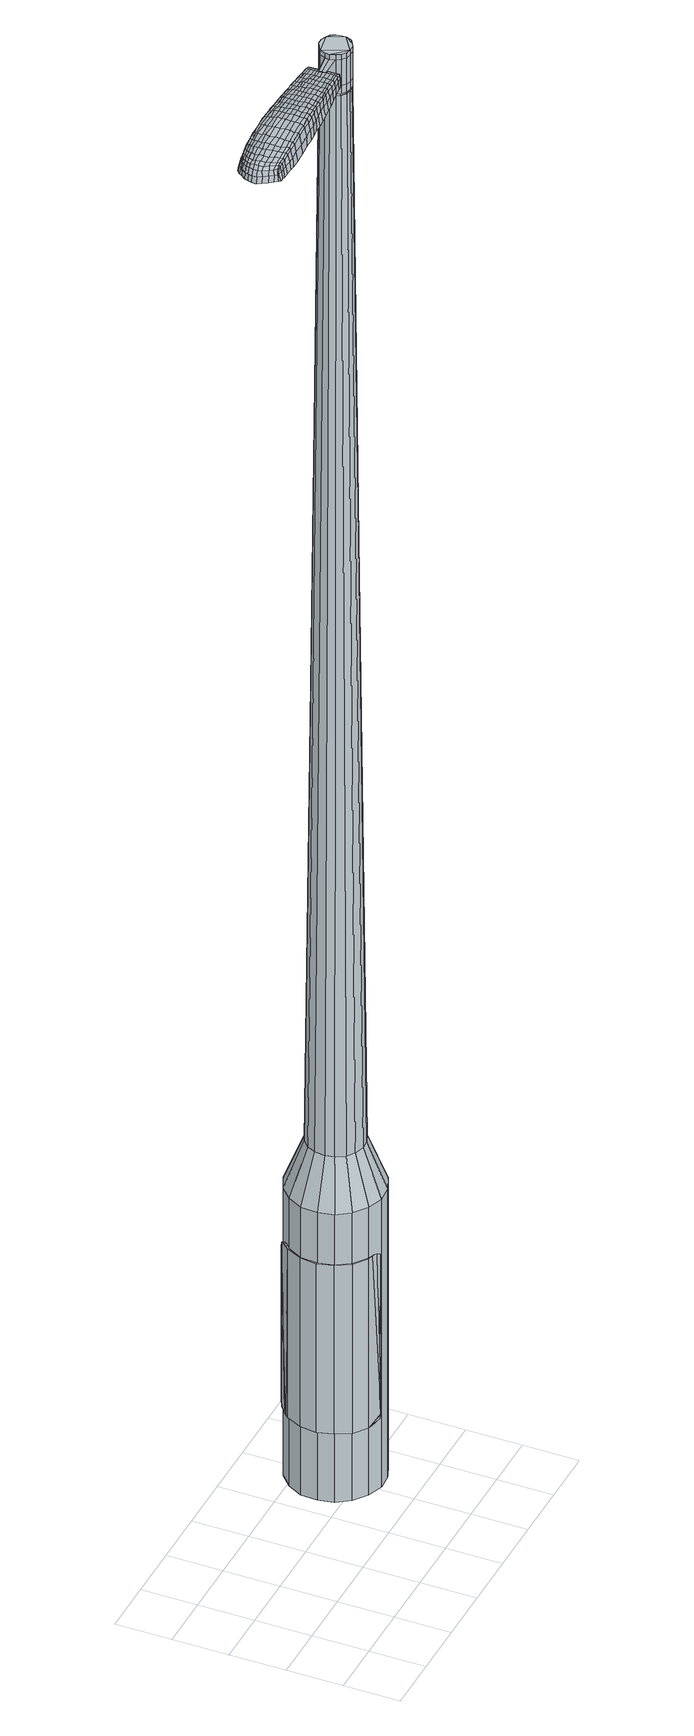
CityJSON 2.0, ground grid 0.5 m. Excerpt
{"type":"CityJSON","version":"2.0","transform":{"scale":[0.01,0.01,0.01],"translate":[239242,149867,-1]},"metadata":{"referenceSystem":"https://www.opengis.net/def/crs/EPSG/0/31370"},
"CityObjects":{
"object1":{"type":"GenericCityObject","attributes":{"cluster":773,"mean_distance_to_centroid":0.329,"new_centroid_x":239244.11,"new_centroid_y":149868.24,"mean_distance_to_camera":9.66,"H1":13.77,"H2":13.98,"Z_final":112.75,"cluster2":-1,"proj_x":239243.8,"proj_y":149862.62,"id_line":51797,"bearing_l":273.06,"distance":5.63,"orientation":"right","G_obj":183.06},"geometry":[{"type":"MultiSurface","lod":"2","boundaries":[[[0,1,2,3]],[[1,4,5,2]],[[4,6,7,5]],[[6,8,9,7]],[[8,10,11,9]],[[10,12,13,11]],[[12,14,15,13]],[[14,16,17,15]],[[16,18,19,17]],[[18,20,21,19]],[[20,22,23,21]],[[22,24,25,23]],[[24,26,27,25]],[[26,28,29,27]],[[28,30,31,29]],[[30,32,33,31]],[[32,34,35,33]],[[34,0,3,35]],[[36,37,38,39]],[[38,40,41,42]],[[41,43,42]],[[42,44,45,46]],[[45,47,46]],[[46,48,49,50]],[[49,51,50]],[[42,46,50,38]],[[50,52,39,38]],[[53,36,39]],[[2,5,7,35]],[[7,9,11,15]],[[11,13,15]],[[15,17,19,23]],[[19,21,23]],[[23,25,27,31]],[[27,29,31]],[[15,23,31,7]],[[31,33,35,7]],[[3,2,35]],[[1,0,54,55]],[[0,34,56,54]],[[34,32,57,56]],[[32,30,58,57]],[[30,28,59,58]],[[28,26,60,59]],[[26,24,61,60]],[[24,22,62,61]],[[22,20,63,62]],[[20,18,64,63]],[[18,16,65,64]],[[16,14,66,65]],[[14,12,67,66]],[[12,10,68,67]],[[10,8,69,68]],[[8,6,70,69]],[[6,4,71,70]],[[4,1,55,71]],[[55,54,72,73]],[[54,56,74,72]],[[56,57,75,74]],[[57,58,76,75]],[[58,59,77,76]],[[59,60,78,77]],[[60,61,79,78]],[[61,62,80,79]],[[62,63,81,80]],[[63,64,82,81]],[[64,65,83,82]],[[65,66,84,83]],[[66,67,85,84]],[[67,68,86,85]],[[68,69,87,86]],[[69,70,88,87]],[[70,71,89,88]],[[71,55,73,89]],[[90,91,92,93]],[[74,94,91,90]],[[95,96,94,74]],[[97,98,96,95]],[[99,100,98,97]],[[101,102,100,99]],[[103,104,102,101]],[[105,106,104,103]],[[107,108,106,105]],[[82,109,108,107]],[[110,111,109,82]],[[112,113,111,110]],[[85,114,113,112]],[[115,116,114,85]],[[117,118,116,115]],[[119,120,118,117]],[[121,122,120,119]],[[93,92,122,121]],[[123,124,125,126]],[[127,123,126,128]],[[129,127,128,130]],[[131,129,130,132]],[[133,131,132,134]],[[135,133,134,136]],[[137,135,136,138]],[[139,137,138,140]],[[141,139,140,142]],[[143,141,142,144]],[[145,143,144,146]],[[147,145,146,148]],[[149,147,148,150]],[[151,149,150,152]],[[153,151,152,154]],[[155,153,154,156]],[[73,72,90,93]],[[72,74,90]],[[75,95,74]],[[75,76,97,95]],[[76,77,99,97]],[[77,78,101,99]],[[78,79,103,101]],[[79,80,105,103]],[[80,81,107,105]],[[81,82,107]],[[83,110,82]],[[83,84,112,110]],[[84,85,112]],[[86,115,85]],[[86,87,117,115]],[[87,88,119,117]],[[88,89,121,119]],[[89,73,93,121]],[[157,158,92,91]],[[158,159,122,92]],[[159,160,120,122]],[[160,161,118,120]],[[161,162,116,118]],[[162,114,116]],[[163,113,114]],[[163,164,111,113]],[[164,109,111]],[[165,108,109]],[[165,166,106,108]],[[166,167,104,106]],[[167,168,102,104]],[[168,169,100,102]],[[169,170,98,100]],[[170,171,96,98]],[[171,94,96]],[[157,91,94]],[[39,52,155,172]],[[158,157,173,156]],[[53,39,172,124]],[[157,94,125,173]],[[36,53,124,123]],[[94,171,126,125]],[[37,36,123,127]],[[171,170,128,126]],[[38,37,127,129]],[[170,169,130,128]],[[40,38,129,131]],[[169,168,132,130]],[[41,40,131,133]],[[168,167,134,132]],[[43,41,133,135]],[[167,166,136,134]],[[42,43,135,137]],[[166,165,138,136]],[[44,42,137,139]],[[165,109,140,138]],[[45,44,139,141]],[[109,164,142,140]],[[47,45,141,143]],[[164,163,144,142]],[[46,47,143,145]],[[163,114,146,144]],[[48,46,145,147]],[[114,162,148,146]],[[49,48,147,149]],[[162,161,150,148]],[[51,49,149,151]],[[161,160,152,150]],[[50,51,151,153]],[[160,159,154,152]],[[52,50,153,155]],[[159,158,156,154]],[[155,156,174,175]],[[156,173,176,174]],[[173,125,177,176]],[[125,124,178,177]],[[124,172,179,178]],[[172,155,175,179]],[[180,181,182,183]],[[184,180,183,185]],[[180,184,186,187]],[[181,180,187,188]],[[189,190,191,192]],[[193,189,192,194]],[[189,193,195,196]],[[190,189,196,197]],[[198,199,200,201]],[[202,198,201,203]],[[198,202,204,205]],[[199,198,205,206]],[[207,208,209,210]],[[211,207,210,212]],[[207,211,213,214]],[[208,207,214,215]],[[216,217,218,219]],[[220,216,219,221]],[[216,220,222,223]],[[217,216,223,224]],[[225,226,227,228]],[[229,225,228,230]],[[225,229,231,232]],[[226,225,232,233]],[[234,235,236,237]],[[226,234,237,227]],[[234,226,233,238]],[[235,234,238,239]],[[240,241,242,243]],[[235,240,243,236]],[[240,235,239,244]],[[241,240,244,245]],[[246,184,185,247]],[[241,246,247,242]],[[246,241,245,248]],[[184,246,248,186]],[[249,250,251,252]],[[253,249,252,254]],[[249,253,255,256]],[[250,249,256,257]],[[258,259,260,261]],[[250,258,261,251]],[[258,250,257,262]],[[259,258,262,263]],[[264,265,266,267]],[[259,264,267,260]],[[264,259,263,268]],[[265,264,268,269]],[[270,271,272,273]],[[265,270,273,266]],[[270,265,269,274]],[[271,270,274,275]],[[276,181,188,277]],[[271,276,277,272]],[[276,271,275,278]],[[181,276,278,182]],[[279,280,281,282]],[[283,279,282,284]],[[279,283,285,286]],[[280,279,286,287]],[[288,289,290,291]],[[280,288,291,281]],[[288,280,287,292]],[[289,288,292,293]],[[294,295,296,297]],[[289,294,297,290]],[[294,289,293,298]],[[295,294,298,299]],[[300,193,194,301]],[[295,300,301,296]],[[300,295,299,302]],[[193,300,302,195]],[[303,304,305,306]],[[307,303,306,308]],[[303,307,309,310]],[[304,303,310,311]],[[312,313,314,315]],[[304,312,315,305]],[[312,304,311,316]],[[313,312,316,317]],[[318,319,320,321]],[[313,318,321,314]],[[318,313,317,322]],[[319,318,322,323]],[[324,325,326,327]],[[319,324,327,320]],[[324,319,323,328]],[[325,324,328,329]],[[330,190,197,331]],[[325,330,331,326]],[[330,325,329,332]],[[190,330,332,191]],[[333,219,218,334]],[[335,333,334,336]],[[333,335,337,338]],[[219,333,338,221]],[[339,335,336,340]],[[341,339,340,342]],[[339,341,343,344]],[[335,339,344,337]],[[345,341,342,346]],[[347,345,346,348]],[[345,347,349,350]],[[341,345,350,343]],[[351,347,348,352]],[[353,351,352,354]],[[351,353,355,356]],[[347,351,356,349]],[[357,353,354,358]],[[208,357,358,209]],[[357,208,215,359]],[[353,357,359,355]],[[360,361,206,205]],[[362,360,205,204]],[[360,362,363,364]],[[361,360,364,365]],[[366,367,365,364]],[[368,366,364,363]],[[366,368,369,370]],[[367,366,370,371]],[[372,373,371,370]],[[374,372,370,369]],[[372,374,375,376]],[[373,372,376,377]],[[378,379,377,376]],[[380,378,376,375]],[[378,380,213,211]],[[379,378,211,212]],[[381,382,383,384]],[[283,381,384,285]],[[381,283,284,385]],[[382,381,385,386]],[[387,202,203,388]],[[382,387,388,383]],[[387,382,386,389]],[[202,387,389,204]],[[390,391,392,393]],[[229,390,393,231]],[[390,229,230,394]],[[391,390,394,395]],[[396,397,398,399]],[[391,396,399,392]],[[396,391,395,400]],[[397,396,400,401]],[[402,199,206,403]],[[397,402,403,398]],[[402,397,401,404]],[[199,402,404,200]],[[405,406,407,408]],[[187,405,408,188]],[[405,187,186,409]],[[406,405,409,410]],[[411,412,413,414]],[[406,411,414,407]],[[411,406,410,415]],[[412,411,415,416]],[[417,210,209,418]],[[412,417,418,413]],[[417,412,416,419]],[[210,417,419,212]],[[420,421,422,423]],[[192,420,423,194]],[[420,192,191,424]],[[421,420,424,425]],[[426,214,213,427]],[[421,426,427,422]],[[426,421,425,428]],[[214,426,428,215]],[[429,430,431,432]],[[307,429,432,309]],[[429,307,308,433]],[[430,429,433,434]],[[435,220,221,436]],[[430,435,436,431]],[[435,430,434,437]],[[220,435,437,222]],[[438,439,440,441]],[[253,438,441,255]],[[438,253,254,442]],[[439,438,442,443]],[[444,445,446,447]],[[439,444,447,440]],[[444,439,443,448]],[[445,444,448,449]],[[450,217,224,451]],[[445,450,451,446]],[[450,445,449,452]],[[217,450,452,218]],[[453,454,443,442]],[[252,453,442,254]],[[453,252,251,455]],[[454,453,455,456]],[[457,458,449,448]],[[454,457,448,443]],[[457,454,456,459]],[[458,457,459,460]],[[461,334,218,452]],[[458,461,452,449]],[[461,458,460,462]],[[334,461,462,336]],[[463,464,465,466]],[[310,463,466,311]],[[463,310,309,432]],[[464,463,432,431]],[[467,338,337,468]],[[464,467,468,465]],[[467,464,431,436]],[[338,467,436,221]],[[469,470,456,455]],[[261,469,455,251]],[[469,261,260,471]],[[470,469,471,472]],[[473,474,460,459]],[[470,473,459,456]],[[473,470,472,475]],[[474,473,475,476]],[[477,340,336,462]],[[474,477,462,460]],[[477,474,476,478]],[[340,477,478,342]],[[479,480,481,482]],[[316,479,482,317]],[[479,316,311,466]],[[480,479,466,465]],[[483,344,343,484]],[[480,483,484,481]],[[483,480,465,468]],[[344,483,468,337]],[[485,486,472,471]],[[267,485,471,260]],[[485,267,266,487]],[[486,485,487,488]],[[489,490,476,475]],[[486,489,475,472]],[[489,486,488,491]],[[490,489,491,492]],[[493,346,342,478]],[[490,493,478,476]],[[493,490,492,494]],[[346,493,494,348]],[[495,496,497,498]],[[322,495,498,323]],[[495,322,317,482]],[[496,495,482,481]],[[499,350,349,500]],[[496,499,500,497]],[[499,496,481,484]],[[350,499,484,343]],[[501,502,488,487]],[[273,501,487,266]],[[501,273,272,503]],[[502,501,503,504]],[[505,506,492,491]],[[502,505,491,488]],[[505,502,504,507]],[[506,505,507,508]],[[509,352,348,494]],[[506,509,494,492]],[[509,506,508,510]],[[352,509,510,354]],[[511,512,513,514]],[[328,511,514,329]],[[511,328,323,498]],[[512,511,498,497]],[[515,356,355,516]],[[512,515,516,513]],[[515,512,497,500]],[[356,515,500,349]],[[517,518,504,503]],[[277,517,503,272]],[[517,277,188,408]],[[518,517,408,407]],[[519,520,508,507]],[[518,519,507,504]],[[519,518,407,414]],[[520,519,414,413]],[[521,358,354,510]],[[520,521,510,508]],[[521,520,413,418]],[[358,521,418,209]],[[522,523,425,424]],[[332,522,424,191]],[[522,332,329,514]],[[523,522,514,513]],[[524,359,215,428]],[[523,524,428,425]],[[524,523,513,516]],[[359,524,516,355]],[[525,526,386,385]],[[282,525,385,284]],[[525,282,281,527]],[[526,525,527,528]],[[529,362,204,389]],[[526,529,389,386]],[[529,526,528,530]],[[362,529,530,363]],[[531,532,533,534]],[[232,531,534,233]],[[531,232,231,393]],[[532,531,393,392]],[[535,536,537,538]],[[532,535,538,533]],[[535,532,392,399]],[[536,535,399,398]],[[539,361,365,540]],[[536,539,540,537]],[[539,536,398,403]],[[361,539,403,206]],[[541,542,528,527]],[[291,541,527,281]],[[541,291,290,543]],[[542,541,543,544]],[[545,368,363,530]],[[542,545,530,528]],[[545,542,544,546]],[[368,545,546,369]],[[547,548,549,550]],[[238,547,550,239]],[[547,238,233,534]],[[548,547,534,533]],[[551,552,553,554]],[[548,551,554,549]],[[551,548,533,538]],[[552,551,538,537]],[[555,367,371,556]],[[552,555,556,553]],[[555,552,537,540]],[[367,555,540,365]],[[557,558,544,543]],[[297,557,543,290]],[[557,297,296,559]],[[558,557,559,560]],[[561,374,369,546]],[[558,561,546,544]],[[561,558,560,562]],[[374,561,562,375]],[[563,564,565,566]],[[244,563,566,245]],[[563,244,239,550]],[[564,563,550,549]],[[567,568,569,570]],[[564,567,570,565]],[[567,564,549,554]],[[568,567,554,553]],[[571,373,377,572]],[[568,571,572,569]],[[571,568,553,556]],[[373,571,556,371]],[[573,574,560,559]],[[301,573,559,296]],[[573,301,194,423]],[[574,573,423,422]],[[575,380,375,562]],[[574,575,562,560]],[[575,574,422,427]],[[380,575,427,213]],[[576,577,410,409]],[[248,576,409,186]],[[576,248,245,566]],[[577,576,566,565]],[[578,579,416,415]],[[577,578,415,410]],[[578,577,565,570]],[[579,578,570,569]],[[580,379,212,419]],[[579,580,419,416]],[[580,579,569,572]],[[379,580,572,377]],[[581,582,583,584]],[[584,583,585,586]],[[587,585,583,588]],[[588,583,582,589]],[[590,591,592,593]],[[593,592,594,595]],[[596,594,592,597]],[[597,592,591,598]],[[599,600,601,602]],[[602,601,603,604]],[[605,603,601,606]],[[606,601,600,607]],[[608,609,610,611]],[[611,610,612,613]],[[614,612,610,615]],[[615,610,609,616]],[[617,618,619,620]],[[620,619,621,622]],[[623,621,619,624]],[[624,619,618,625]],[[626,627,628,629]],[[629,628,630,631]],[[632,630,628,633]],[[633,628,627,634]],[[635,636,637,638]],[[638,637,627,626]],[[634,627,637,639]],[[639,637,636,640]],[[641,642,643,644]],[[644,643,636,635]],[[640,636,643,645]],[[645,643,642,646]],[[586,585,647,648]],[[648,647,642,641]],[[646,642,647,649]],[[649,647,585,587]],[[650,651,652,653]],[[653,652,654,655]],[[656,654,652,657]],[[657,652,651,658]],[[659,660,661,662]],[[662,661,651,650]],[[658,651,661,663]],[[663,661,660,664]],[[665,666,667,668]],[[668,667,660,659]],[[664,660,667,669]],[[669,667,666,670]],[[671,672,673,674]],[[674,673,666,665]],[[670,666,673,675]],[[675,673,672,676]],[[589,582,677,678]],[[678,677,672,671]],[[676,672,677,679]],[[679,677,582,581]],[[680,681,682,683]],[[683,682,684,685]],[[686,684,682,687]],[[687,682,681,688]],[[689,690,691,692]],[[692,691,681,680]],[[688,681,691,693]],[[693,691,690,694]],[[695,696,697,698]],[[698,697,690,689]],[[694,690,697,699]],[[699,697,696,700]],[[595,594,701,702]],[[702,701,696,695]],[[700,696,701,703]],[[703,701,594,596]],[[704,705,706,707]],[[707,706,708,709]],[[710,708,706,711]],[[711,706,705,712]],[[713,714,715,716]],[[716,715,705,704]],[[712,705,715,717]],[[717,715,714,718]],[[719,720,721,722]],[[722,721,714,713]],[[718,714,721,723]],[[723,721,720,724]],[[725,726,727,728]],[[728,727,720,719]],[[724,720,727,729]],[[729,727,726,730]],[[598,591,731,732]],[[732,731,726,725]],[[730,726,731,733]],[[733,731,591,590]],[[617,620,734,735]],[[735,734,736,737]],[[738,736,734,739]],[[739,734,620,622]],[[737,736,740,741]],[[741,740,742,743]],[[744,742,740,745]],[[745,740,736,738]],[[743,742,746,747]],[[747,746,748,749]],[[750,748,746,751]],[[751,746,742,744]],[[749,748,752,753]],[[753,752,754,755]],[[756,754,752,757]],[[757,752,748,750]],[[755,754,758,759]],[[759,758,609,608]],[[616,609,758,760]],[[760,758,754,756]],[[607,761,762,606]],[[606,762,763,605]],[[764,763,762,765]],[[765,762,761,766]],[[766,767,768,765]],[[765,768,769,764]],[[770,769,768,771]],[[771,768,767,772]],[[772,773,774,771]],[[771,774,775,770]],[[776,775,774,777]],[[777,774,773,778]],[[778,779,780,777]],[[777,780,781,776]],[[614,781,780,612]],[[612,780,779,613]],[[782,783,784,785]],[[785,784,684,686]],[[685,684,784,786]],[[786,784,783,787]],[[604,603,788,789]],[[789,788,783,782]],[[787,783,788,790]],[[790,788,603,605]],[[791,792,793,794]],[[794,793,630,632]],[[631,630,793,795]],[[795,793,792,796]],[[797,798,799,800]],[[800,799,792,791]],[[796,792,799,801]],[[801,799,798,802]],[[607,600,803,804]],[[804,803,798,797]],[[802,798,803,805]],[[805,803,600,599]],[[806,807,808,809]],[[809,808,588,589]],[[587,588,808,810]],[[810,808,807,811]],[[812,813,814,815]],[[815,814,807,806]],[[811,807,814,816]],[[816,814,813,817]],[[608,611,818,819]],[[819,818,813,812]],[[817,813,818,820]],[[820,818,611,613]],[[821,822,823,824]],[[824,823,593,595]],[[590,593,823,825]],[[825,823,822,826]],[[614,615,827,828]],[[828,827,822,821]],[[826,822,827,829]],[[829,827,615,616]],[[830,831,708,832]],[[832,708,710]],[[709,708,833]],[[833,708,831,834]],[[622,621,835,836]],[[836,835,831,830]],[[834,831,835,837]],[[837,835,621,623]],[[838,654,839]],[[839,654,656]],[[655,654,840]],[[840,654,838,841]],[[842,843,844,845]],[[845,844,838,839]],[[841,838,844,846]],[[846,844,843,847]],[[625,618,848,849]],[[849,848,843,842]],[[847,843,848,850]],[[850,848,618,617]],[[841,851,852,840]],[[840,852,653,655]],[[650,653,852,853]],[[853,852,851,854]],[[847,855,856,846]],[[846,856,851,841]],[[854,851,856,857]],[[857,856,855,858]],[[617,735,859,850]],[[850,859,855,847]],[[858,855,859,860]],[[860,859,735,737]],[[861,862,863,864]],[[864,863,711,712]],[[710,711,863,832]],[[832,863,862,830]],[[738,739,865,866]],[[866,865,862,861]],[[830,862,865,836]],[[836,865,739,622]],[[854,867,853]],[[853,867,662,650]],[[659,662,867,868]],[[858,869,870,857]],[[857,870,867,854]],[[868,867,870,871]],[[871,870,869,872]],[[737,741,873,860]],[[860,873,869,858]],[[872,869,873,874]],[[874,873,741,743]],[[875,876,877,878]],[[878,877,717,718]],[[712,717,877,864]],[[864,877,876,861]],[[744,745,879,880]],[[880,879,876,875]],[[861,876,879,866]],[[866,879,745,738]],[[881,882,868]],[[868,882,668,659]],[[665,668,882,883]],[[883,882,881,884]],[[872,885,886,871]],[[871,886,881,868]],[[884,881,886,887]],[[887,886,885,888]],[[743,747,889,874]],[[874,889,885,872]],[[888,885,889,890]],[[890,889,747,749]],[[891,892,893,894]],[[894,893,723,724]],[[718,723,893,878]],[[878,893,892,875]],[[750,751,895,896]],[[896,895,892,891]],[[875,892,895,880]],[[880,895,751,744]],[[884,897,898,883]],[[883,898,674,665]],[[671,674,898,899]],[[899,898,897,900]],[[888,901,902,887]],[[887,902,897,884]],[[900,897,902,903]],[[903,902,901,904]],[[749,753,905,890]],[[890,905,901,888]],[[904,901,905,906]],[[906,905,753,755]],[[907,908,909,910]],[[910,909,729,730]],[[724,729,909,894]],[[894,909,908,891]],[[756,757,911,912]],[[912,911,908,907]],[[891,908,911,896]],[[896,911,757,750]],[[900,913,914,899]],[[899,914,678,671]],[[589,678,914,809]],[[809,914,913,806]],[[904,915,916,903]],[[903,916,913,900]],[[806,913,916,815]],[[815,916,915,812]],[[755,759,917,906]],[[906,917,915,904]],[[812,915,917,819]],[[819,917,759,608]],[[826,918,919,825]],[[825,919,733,590]],[[730,733,919,910]],[[910,919,918,907]],[[616,760,920,829]],[[829,920,918,826]],[[907,918,920,912]],[[912,920,760,756]],[[787,921,922,786]],[[786,922,683,685]],[[680,683,922,923]],[[923,922,921,924]],[[605,763,925,790]],[[790,925,921,787]],[[924,921,925,926]],[[926,925,763,764]],[[927,928,929,930]],[[930,929,633,634]],[[632,633,929,794]],[[794,929,928,791]],[[931,932,933,934]],[[934,933,928,927]],[[791,928,933,800]],[[800,933,932,797]],[[766,761,935,936]],[[936,935,932,931]],[[797,932,935,804]],[[804,935,761,607]],[[924,937,938,923]],[[923,938,692,680]],[[689,692,938,939]],[[939,938,937,940]],[[764,769,941,926]],[[926,941,937,924]],[[940,937,941,942]],[[942,941,769,770]],[[943,944,945,946]],[[946,945,639,640]],[[634,639,945,930]],[[930,945,944,927]],[[947,948,949,950]],[[950,949,944,943]],[[927,944,949,934]],[[934,949,948,931]],[[772,767,951,952]],[[952,951,948,947]],[[931,948,951,936]],[[936,951,767,766]],[[940,953,954,939]],[[939,954,698,689]],[[695,698,954,955]],[[955,954,953,956]],[[770,775,957,942]],[[942,957,953,940]],[[956,953,957,958]],[[958,957,775,776]],[[959,960,961,962]],[[962,961,645,646]],[[640,645,961,946]],[[946,961,960,943]],[[963,964,965,966]],[[966,965,960,959]],[[943,960,965,950]],[[950,965,964,947]],[[778,773,967,968]],[[968,967,964,963]],[[947,964,967,952]],[[952,967,773,772]],[[956,969,970,955]],[[955,970,702,695]],[[595,702,970,824]],[[824,970,969,821]],[[776,781,971,958]],[[958,971,969,956]],[[821,969,971,828]],[[828,971,781,614]],[[811,972,973,810]],[[810,973,649,587]],[[646,649,973,962]],[[962,973,972,959]],[[817,974,975,816]],[[816,975,972,811]],[[959,972,975,966]],[[966,975,974,963]],[[613,779,976,820]],[[820,976,974,817]],[[963,974,976,968]],[[968,976,779,778]],[[581,584,183,182]],[[584,586,185,183]],[[596,597,196,195]],[[597,598,197,196]],[[599,602,201,200]],[[602,604,203,201]],[[623,624,223,222]],[[624,625,224,223]],[[626,629,228,227]],[[629,631,230,228]],[[635,638,237,236]],[[638,626,227,237]],[[641,644,243,242]],[[644,635,236,243]],[[586,648,247,185]],[[648,641,242,247]],[[656,657,256,255]],[[657,658,257,256]],[[658,663,262,257]],[[663,664,263,262]],[[664,669,268,263]],[[669,670,269,268]],[[670,675,274,269]],[[675,676,275,274]],[[676,679,278,275]],[[679,581,182,278]],[[686,687,286,285]],[[687,688,287,286]],[[688,693,292,287]],[[693,694,293,292]],[[694,699,298,293]],[[699,700,299,298]],[[700,703,302,299]],[[703,596,195,302]],[[704,707,306,305]],[[707,709,308,306]],[[713,716,315,314]],[[716,704,305,315]],[[719,722,321,320]],[[722,713,314,321]],[[725,728,327,326]],[[728,719,320,327]],[[598,732,331,197]],[[732,725,326,331]],[[782,785,384,383]],[[785,686,285,384]],[[604,789,388,203]],[[789,782,383,388]],[[631,795,394,230]],[[795,796,395,394]],[[796,801,400,395]],[[801,802,401,400]],[[802,805,404,401]],[[805,599,200,404]],[[709,833,433,308]],[[833,834,434,433]],[[834,837,437,434]],[[837,623,222,437]],[[839,441,440]],[[839,656,255,441]],[[842,845,447,446]],[[845,839,440,447]],[[625,849,451,224]],[[849,842,446,451]],[[977,978,979,980]],[[981,982,980,979]],[[983,984,985,986]],[[987,988,989,990]],[[978,991,992,979]],[[993,981,979,992]],[[994,983,986,995]],[[996,997,988,987]],[[991,998,999,992]],[[999,1000,993,992]],[[1001,994,995,1002]],[[1003,997,996,1004]],[[998,1005,1006,999]],[[1006,1007,1000,999]],[[1008,1001,1002,1009]],[[1010,1003,1004,1011]],[[1012,1013,1014,1015]],[[1016,1017,1013,1012]],[[1016,1018,1019,1017]],[[1018,1020,1021,1019]],[[1022,1023,1024,1025]],[[1026,1027,1023,1022]],[[1028,1029,1027,1026]],[[1030,1031,1029,1028]],[[1025,1014,1013,1022]],[[1022,1013,1017,1026]],[[1017,1019,1028,1026]],[[1019,1021,1030,1028]],[[986,985,982,981]],[[995,986,981,993]],[[1000,1002,995,993]],[[1007,1009,1002,1000]],[[987,990,984,983]],[[996,987,983,994]],[[1004,996,994,1001]],[[1011,1004,1001,1008]],[[988,1012,1015,989]],[[997,1016,1012,988]],[[1018,1016,997,1003]],[[1020,1018,1003,1010]],[[1032,1033,1034,1035]],[[1034,1036,1037,1038]],[[1034,1038,1039,1040]],[[1034,1040,1035]],[[1041,1032,1035,1042]],[[1043,1042,1035,1044]],[[1045,1044,1035]],[[1046,1034,1033,1047]],[[1048,1046,1047,1049]],[[1050,1048,1049,1051]],[[1052,1050,1051,1053]],[[1054,1052,1053,1055]],[[1055,1056,1057,1058]],[[1055,1058,1059,1060]],[[1055,1060,1061,1062]],[[1061,1063,1064,1065]],[[1061,1065,1066,1067]],[[1061,1067,1062]],[[1055,1062,1054]],[[1068,1069,1033,1032]],[[1070,1071,1036,1034]],[[1072,1073,1045,1035]],[[1069,1074,1047,1033]],[[1075,1070,1034,1046]],[[1074,1076,1049,1047]],[[1077,1075,1046,1048]],[[1076,1078,1051,1049]],[[1079,1077,1048,1050]],[[1078,1080,1053,1051]],[[1081,1079,1050,1052]],[[1080,1082,1055,1053]],[[1083,1081,1052,1054]],[[1082,1084,1056,1055]],[[1085,1086,1063,1061]],[[1087,1083,1054,1062]],[[1057,1056,1084,1088]],[[1058,1057,1088,1089]],[[1059,1058,1089,1090]],[[1060,1059,1090,1091]],[[1061,1060,1091,1085]],[[1092,1068,1032,1041]],[[1093,1092,1041,1042]],[[1094,1093,1042,1043]],[[1095,1094,1043,1044]],[[1073,1095,1044,1045]],[[1037,1036,1071,1096]],[[1064,1063,1086,1097]],[[1038,1037,1096,1098]],[[1039,1038,1098,1099]],[[1040,1039,1099,1100]],[[1035,1040,1100,1072]],[[1065,1064,1097,1101]],[[1066,1065,1101,1102]],[[1067,1066,1102,1103]],[[1062,1067,1103,1087]]]}]}
},
"vertices":[
[167,120,384],[168,135,384],[168,135,96],[167,120,96],[175,148,384],[175,148,96],[186,158,384],[186,158,96],[199,164,384],[199,164,96],[214,164,384],[214,164,96],[228,160,384],[228,160,96],[240,151,384],[240,151,96],[248,139,384],[248,139,96],[251,125,384],[251,125,96],[249,110,384],[249,110,96],[243,97,384],[243,97,96],[232,87,384],[232,87,96],[218,81,384],[218,81,96],[204,80,384],[204,80,96],[190,85,384],[190,85,96],[178,94,384],[178,94,96],[170,106,384],[170,106,96],[199,113,1524],[203,110,1524],[207,109,1524],[195,122,1524],[212,109,1524],[216,111,1524],[222,119,1524],[220,114,1524],[222,123,1524],[221,128,1524],[215,134,1524],[219,132,1524],[211,136,1524],[206,136,1524],[198,131,1524],[202,134,1524],[196,126,1524],[197,117,1524],[184,121,429],[185,130,429],[186,113,429],[190,105,429],[197,100,429],[206,97,429],[215,98,429],[223,101,429],[229,107,429],[233,115,429],[234,124,429],[232,132,429],[227,140,429],[220,145,429],[212,147,429],[203,147,429],[195,144,429],[189,138,429],[195,122,1483],[196,126,1483],[197,117,1483],[199,113,1483],[203,110,1483],[207,109,1483],[212,109,1483],[216,111,1483],[220,114,1483],[222,119,1483],[222,123,1483],[221,128,1483],[219,132,1483],[215,134,1483],[211,136,1483],[206,136,1483],[202,134,1483],[198,131,1483],[196,122,1483],[196,122,1485],[197,126,1485],[197,126,1483],[197,117,1485],[199,114,1483],[199,114,1485],[203,111,1483],[203,111,1485],[207,110,1483],[207,110,1485],[212,110,1483],[212,110,1485],[216,112,1483],[216,112,1485],[219,115,1483],[219,115,1485],[221,119,1483],[221,119,1485],[222,123,1485],[221,127,1483],[221,127,1485],[218,131,1483],[218,131,1485],[215,134,1485],[210,135,1483],[210,135,1485],[206,135,1483],[206,135,1485],[202,133,1483],[202,133,1485],[199,130,1483],[199,130,1485],[199,113,1519],[197,117,1519],[197,117,1493],[199,113,1493],[203,110,1519],[203,110,1493],[207,109,1519],[207,109,1493],[212,109,1519],[212,109,1493],[216,111,1519],[216,111,1493],[220,114,1519],[220,114,1493],[222,119,1519],[222,119,1493],[222,123,1519],[222,123,1493],[221,128,1519],[221,128,1493],[219,132,1519],[219,132,1493],[215,134,1519],[215,134,1493],[211,136,1519],[211,136,1493],[206,136,1519],[206,136,1493],[202,134,1519],[202,134,1493],[198,131,1519],[198,131,1493],[196,126,1519],[196,126,1493],[195,122,1485],[196,126,1485],[198,131,1485],[202,134,1485],[206,136,1485],[211,136,1485],[219,132,1485],[221,128,1485],[222,119,1485],[220,114,1485],[216,111,1485],[212,109,1485],[207,109,1485],[203,110,1485],[199,113,1485],[195,122,1519],[195,122,1493],[177,124,1513],[177,124,1518],[177,121,1513],[177,118,1513],[177,118,1518],[177,121,1518],[102,136,1519],[109,136,1518],[108,138,1509],[100,138,1510],[93,136,1519],[92,138,1510],[94,135,1526],[103,135,1525],[110,135,1525],[104,98,1519],[111,98,1518],[112,100,1525],[104,99,1525],[95,97,1519],[96,99,1526],[94,96,1510],[102,96,1510],[109,97,1509],[29,111,1519],[29,115,1519],[28,115,1513],[28,111,1513],[31,107,1519],[30,107,1513],[32,108,1524],[31,111,1524],[31,115,1524],[103,115,1530],[111,116,1529],[111,119,1529],[103,119,1530],[94,115,1531],[94,118,1531],[95,111,1530],[104,112,1530],[111,112,1529],[184,120,1512],[184,123,1512],[183,122,1517],[183,120,1517],[184,117,1512],[183,117,1517],[183,117,1506],[183,120,1506],[183,123,1506],[43,132,1519],[46,132,1519],[45,134,1512],[42,133,1512],[40,131,1518],[39,132,1512],[41,130,1522],[43,131,1523],[46,131,1524],[51,133,1519],[56,134,1519],[55,135,1512],[50,134,1512],[51,132,1524],[57,133,1525],[62,135,1519],[70,135,1519],[69,136,1511],[61,136,1511],[63,133,1526],[71,134,1526],[82,136,1519],[80,137,1510],[82,134,1526],[176,136,1513],[168,136,1513],[169,135,1518],[176,135,1517],[181,136,1512],[180,135,1516],[180,137,1506],[175,137,1507],[167,137,1507],[161,136,1514],[153,136,1515],[154,135,1520],[161,135,1519],[159,137,1507],[152,137,1507],[146,136,1515],[138,136,1516],[139,135,1522],[146,135,1521],[144,138,1508],[137,138,1508],[131,136,1517],[123,136,1517],[124,135,1524],[132,135,1523],[129,138,1508],[122,138,1509],[116,136,1518],[117,135,1524],[115,138,1509],[44,96,1519],[47,96,1519],[47,97,1524],[44,97,1523],[41,97,1518],[42,97,1522],[41,95,1512],[43,95,1512],[46,94,1512],[52,96,1519],[58,95,1519],[58,97,1525],[52,97,1524],[51,94,1512],[57,94,1512],[64,95,1519],[72,96,1519],[72,97,1526],[64,97,1526],[63,94,1511],[71,94,1511],[83,96,1519],[84,98,1526],[82,95,1510],[177,106,1513],[170,105,1513],[169,104,1507],[176,105,1507],[183,107,1512],[182,106,1506],[182,107,1516],[178,107,1517],[170,106,1518],[162,104,1514],[155,103,1515],[154,102,1507],[161,103,1507],[163,105,1519],[155,105,1520],[147,102,1515],[140,102,1516],[139,100,1508],[146,101,1508],[148,104,1521],[141,103,1522],[132,101,1517],[125,100,1517],[124,98,1509],[131,99,1508],[133,102,1523],[126,102,1524],[118,99,1518],[117,98,1509],[119,101,1524],[177,120,1519],[177,122,1519],[170,119,1520],[170,122,1520],[170,116,1520],[178,117,1519],[162,119,1522],[162,121,1522],[155,118,1523],[155,121,1523],[155,115,1523],[163,116,1521],[148,118,1524],[147,121,1524],[140,118,1525],[140,120,1525],[140,114,1525],[148,115,1524],[133,117,1526],[133,120,1526],[125,117,1527],[125,120,1527],[126,113,1527],[133,114,1526],[118,116,1528],[118,119,1528],[118,113,1528],[34,112,1527],[34,115,1527],[35,108,1526],[40,108,1527],[39,112,1528],[38,116,1528],[45,112,1529],[45,116,1529],[46,108,1528],[53,108,1530],[52,113,1530],[52,116,1530],[59,113,1531],[59,117,1531],[60,109,1530],[69,109,1531],[69,113,1531],[68,117,1531],[81,114,1531],[81,118,1531],[82,110,1531],[39,97,1518],[37,99,1519],[36,99,1513],[38,96,1513],[41,98,1523],[38,100,1523],[34,103,1519],[33,103,1513],[35,103,1524],[38,130,1518],[36,128,1518],[38,128,1523],[40,129,1523],[37,131,1513],[35,129,1513],[34,126,1519],[31,122,1519],[33,122,1524],[35,125,1523],[33,126,1513],[30,122,1513],[30,119,1519],[32,119,1524],[29,119,1513],[103,133,1528],[103,131,1528],[110,131,1528],[110,133,1527],[94,133,1528],[94,131,1529],[103,129,1529],[103,125,1530],[110,126,1529],[110,129,1528],[94,128,1529],[94,125,1530],[103,122,1530],[110,122,1529],[94,122,1531],[105,101,1528],[104,103,1529],[96,103,1529],[96,100,1528],[112,102,1527],[112,104,1528],[104,107,1529],[95,107,1530],[111,108,1528],[185,108,1512],[184,110,1512],[183,110,1517],[183,108,1517],[184,107,1506],[184,109,1506],[184,113,1512],[183,114,1517],[183,113,1506],[183,135,1512],[183,133,1512],[182,134,1506],[182,135,1506],[182,134,1517],[182,132,1517],[183,131,1512],[184,128,1512],[183,128,1506],[183,131,1506],[182,130,1517],[182,128,1517],[184,125,1512],[183,125,1506],[183,125,1517],[177,134,1519],[177,132,1519],[169,134,1520],[169,132,1520],[177,130,1519],[177,127,1519],[169,130,1520],[170,127,1520],[177,125,1519],[170,124,1520],[178,108,1519],[178,110,1519],[170,109,1520],[170,107,1520],[178,113,1519],[170,113,1520],[162,134,1521],[162,132,1521],[154,134,1522],[154,132,1522],[162,130,1521],[162,127,1521],[154,129,1522],[155,127,1523],[162,124,1522],[155,124,1523],[163,107,1521],[163,109,1521],[156,108,1522],[156,106,1522],[163,112,1521],[155,111,1522],[147,134,1523],[147,132,1523],[139,133,1524],[140,132,1524],[147,129,1523],[147,126,1524],[140,129,1525],[140,126,1525],[147,124,1524],[140,123,1525],[148,105,1523],[148,107,1523],[141,107,1524],[141,104,1524],[148,111,1524],[141,110,1525],[132,133,1525],[132,132,1525],[125,133,1526],[125,132,1526],[132,129,1526],[132,126,1526],[125,129,1527],[125,126,1527],[133,123,1526],[125,123,1527],[133,104,1525],[133,106,1525],[126,105,1526],[126,103,1526],[133,110,1526],[126,109,1527],[117,133,1527],[118,131,1527],[118,129,1527],[118,126,1528],[118,123,1528],[119,102,1527],[119,105,1527],[119,108,1528],[43,98,1525],[41,100,1525],[46,98,1526],[44,100,1526],[38,104,1526],[42,104,1527],[42,129,1525],[40,128,1525],[44,128,1526],[45,130,1525],[38,125,1525],[36,122,1526],[40,123,1527],[42,126,1526],[34,119,1526],[39,119,1527],[52,98,1526],[50,100,1527],[58,98,1527],[56,100,1528],[48,104,1528],[55,104,1529],[51,131,1526],[49,129,1527],[55,129,1528],[56,131,1527],[47,126,1527],[46,123,1528],[53,124,1529],[54,127,1528],[45,120,1528],[52,120,1530],[64,98,1528],[63,100,1529],[72,99,1528],[71,101,1529],[61,104,1529],[70,105,1530],[63,132,1528],[62,130,1528],[70,130,1529],[71,132,1528],[61,127,1529],[60,124,1530],[69,124,1530],[69,128,1530],[59,120,1530],[69,121,1531],[84,99,1529],[83,102,1529],[83,106,1530],[83,133,1528],[82,131,1529],[82,128,1530],[81,125,1530],[81,121,1531],[107,136,1509],[109,134,1518],[102,134,1518],[100,136,1509],[93,134,1519],[92,136,1510],[94,133,1525],[103,133,1525],[110,133,1525],[111,102,1525],[110,100,1518],[103,100,1518],[104,101,1525],[95,99,1519],[96,101,1525],[94,97,1510],[102,98,1509],[109,99,1509],[31,115,1513],[32,115,1519],[32,112,1519],[31,112,1513],[33,108,1519],[32,108,1513],[34,108,1524],[33,112,1524],[33,115,1524],[110,119,1528],[110,116,1528],[103,115,1529],[103,119,1529],[94,115,1529],[94,118,1529],[94,111,1529],[103,112,1529],[110,112,1528],[181,122,1516],[182,122,1512],[182,120,1512],[181,120,1516],[182,117,1512],[181,117,1516],[181,116,1506],[181,120,1506],[181,123,1506],[45,132,1512],[46,130,1519],[43,130,1518],[42,131,1512],[41,129,1518],[40,131,1512],[42,128,1522],[44,129,1523],[47,129,1523],[55,133,1512],[57,132,1519],[51,131,1519],[50,132,1512],[52,130,1524],[57,131,1525],[69,134,1511],[70,133,1519],[62,133,1519],[61,134,1511],[63,131,1525],[71,132,1526],[82,134,1519],[80,135,1510],[83,132,1526],[169,133,1518],[168,134,1513],[175,134,1513],[176,133,1517],[181,134,1512],[180,133,1515],[180,135,1506],[174,135,1506],[167,135,1507],[154,133,1520],[153,134,1514],[160,134,1514],[161,133,1519],[159,135,1507],[152,135,1507],[139,133,1522],[138,134,1516],[145,134,1515],[146,133,1521],[144,136,1508],[137,136,1508],[124,133,1523],[123,134,1517],[131,134,1516],[132,133,1522],[129,136,1508],[122,136,1508],[116,134,1517],[117,133,1524],[115,136,1509],[48,99,1523],[47,98,1519],[44,98,1518],[44,99,1523],[42,98,1518],[43,99,1522],[41,97,1512],[43,97,1512],[46,96,1512],[58,99,1525],[58,97,1519],[52,98,1519],[53,99,1524],[51,96,1512],[57,96,1512],[72,99,1526],[72,98,1519],[64,97,1519],[64,99,1525],[63,96,1511],[70,96,1511],[83,98,1519],[84,100,1526],[82,97,1510],[168,106,1507],[169,107,1513],[177,108,1513],[176,107,1506],[182,109,1512],[181,108,1506],[181,109,1515],[177,109,1517],[170,108,1518],[153,104,1507],[154,105,1514],[162,106,1514],[161,105,1507],[162,107,1519],[155,106,1520],[138,102,1508],[140,104,1516],[147,104,1515],[146,103,1508],[148,106,1521],[140,105,1522],[124,100,1508],[125,102,1517],[132,103,1516],[131,101,1508],[133,104,1522],[126,103,1523],[118,101,1517],[116,100,1509],[118,103,1524],[176,120,1518],[176,122,1518],[169,119,1519],[169,122,1519],[169,116,1519],[177,117,1518],[162,119,1520],[162,121,1520],[154,118,1521],[154,121,1521],[155,115,1521],[162,116,1520],[147,118,1523],[147,121,1523],[140,118,1524],[139,120,1524],[140,114,1524],[147,115,1523],[132,117,1525],[132,120,1525],[125,117,1526],[125,120,1526],[125,113,1526],[132,114,1525],[118,116,1527],[117,119,1527],[118,113,1527],[35,115,1526],[35,112,1526],[36,108,1525],[40,108,1526],[39,112,1526],[39,115,1526],[45,116,1528],[46,112,1528],[46,109,1527],[53,109,1528],[53,113,1529],[53,116,1529],[60,117,1530],[60,113,1530],[60,109,1529],[69,110,1530],[69,114,1530],[69,117,1530],[81,118,1530],[81,114,1530],[82,111,1530],[38,100,1513],[38,101,1518],[41,99,1518],[40,98,1512],[42,100,1523],[40,101,1523],[35,104,1519],[35,104,1513],[37,105,1523],[39,126,1523],[38,127,1518],[40,128,1518],[41,128,1523],[39,129,1512],[37,128,1512],[35,121,1523],[33,121,1519],[35,124,1519],[37,124,1523],[35,125,1513],[33,122,1513],[32,118,1519],[34,118,1524],[31,118,1513],[110,131,1527],[103,131,1527],[103,132,1527],[110,132,1526],[94,132,1527],[94,130,1528],[110,125,1528],[103,125,1528],[103,128,1528],[110,128,1527],[94,128,1528],[94,125,1529],[103,122,1529],[110,122,1528],[94,121,1529],[95,103,1528],[104,104,1527],[104,102,1527],[96,102,1527],[111,103,1526],[111,104,1527],[104,108,1528],[95,107,1528],[111,108,1527],[181,110,1516],[182,110,1512],[182,109,1516],[182,108,1506],[181,109,1506],[182,113,1512],[181,114,1516],[181,113,1506],[181,133,1512],[180,134,1506],[180,133,1516],[180,132,1516],[180,128,1506],[181,128,1512],[181,130,1512],[180,131,1506],[180,130,1516],[180,127,1516],[181,125,1512],[181,125,1506],[181,125,1516],[176,132,1518],[176,133,1518],[169,133,1519],[169,132,1519],[176,127,1518],[176,130,1518],[169,130,1519],[169,127,1519],[176,125,1518],[169,124,1519],[170,110,1519],[177,110,1518],[177,109,1518],[170,109,1519],[177,113,1518],[170,113,1519],[161,132,1520],[154,132,1521],[162,127,1520],[161,129,1520],[154,129,1521],[154,126,1521],[162,124,1520],[154,124,1521],[155,108,1521],[162,109,1520],[162,108,1520],[155,107,1521],[162,112,1520],[155,112,1521],[146,131,1522],[146,132,1522],[139,132,1523],[139,131,1523],[147,126,1522],[147,129,1522],[139,129,1523],[139,126,1524],[147,123,1523],[139,123,1524],[140,107,1523],[148,108,1522],[148,106,1522],[140,106,1523],[147,111,1522],[140,111,1523],[132,131,1524],[132,132,1524],[124,132,1525],[124,131,1525],[132,126,1525],[132,129,1524],[124,128,1525],[125,126,1526],[132,123,1525],[125,123,1526],[126,106,1525],[133,106,1524],[133,105,1524],[126,104,1525],[133,110,1524],[125,109,1525],[117,131,1526],[117,132,1526],[117,125,1527],[117,128,1526],[117,122,1527],[118,105,1526],[119,104,1526],[118,109,1526],[42,101,1524],[44,100,1524],[47,100,1525],[45,101,1525],[39,105,1525],[43,104,1525],[44,127,1525],[41,127,1524],[43,128,1524],[46,128,1525],[41,122,1526],[37,122,1525],[39,124,1524],[42,125,1525],[36,118,1525],[40,119,1526],[51,101,1526],[52,100,1526],[58,100,1526],[57,101,1527],[48,105,1526],[55,105,1527],[56,129,1527],[50,128,1526],[51,129,1526],[57,130,1526],[54,123,1528],[47,122,1527],[48,125,1526],[55,126,1527],[46,119,1527],[53,120,1528],[63,101,1527],[64,100,1527],[72,100,1527],[71,102,1528],[62,105,1528],[70,105,1529],[70,130,1528],[62,129,1527],[63,130,1527],[71,131,1527],[69,124,1529],[60,123,1529],[61,126,1528],[70,127,1528],[60,120,1529],[69,120,1530],[83,102,1528],[84,101,1528],[83,106,1529],[82,130,1528],[83,131,1528],[81,124,1529],[82,127,1529],[81,121,1530],[180,135,1508],[180,128,1508],[148,127,1509],[147,135,1509],[126,127,1510],[126,136,1510],[87,126,1512],[86,135,1512],[104,136,1511],[105,127,1511],[69,125,1513],[55,123,1514],[55,132,1514],[68,134,1513],[181,121,1508],[148,120,1509],[127,118,1510],[87,116,1512],[105,117,1511],[69,115,1513],[56,115,1514],[181,115,1508],[149,112,1509],[127,110,1510],[88,107,1512],[106,108,1511],[56,106,1514],[70,106,1513],[182,108,1508],[149,104,1509],[128,101,1510],[88,98,1512],[106,99,1511],[57,97,1514],[70,97,1513],[42,122,1514],[37,121,1514],[37,128,1514],[42,131,1514],[42,114,1514],[38,114,1514],[43,105,1514],[38,107,1514],[43,97,1514],[38,99,1514],[33,118,1515],[30,114,1515],[30,115,1515],[32,122,1515],[33,113,1515],[30,113,1515],[33,109,1515],[30,112,1515],[33,105,1515],[30,111,1515],[192,83,334],[188,84,334],[188,84,165],[202,80,171],[192,83,165],[196,82,165],[198,81,166],[200,80,167],[201,80,169],[196,82,334],[198,81,333],[200,80,332],[201,80,331],[202,80,328],[176,93,165],[176,93,334],[169,106,165],[169,106,334],[165,120,165],[165,120,334],[167,135,165],[167,135,334],[174,149,165],[174,149,334],[177,152,334],[179,154,334],[181,156,333],[183,158,332],[184,158,331],[184,159,328],[177,152,165],[184,159,171],[184,158,169],[183,158,167],[181,156,166],[179,154,165],[193,85,334],[189,87,334],[189,87,165],[193,85,165],[203,82,171],[203,82,328],[179,95,334],[179,95,165],[171,107,334],[171,107,165],[168,120,334],[168,120,165],[170,134,334],[170,134,165],[176,147,334],[176,147,165],[179,149,334],[186,157,328],[186,157,171],[179,149,165],[181,152,334],[183,154,333],[185,155,332],[186,156,331],[196,84,334],[199,83,333],[201,83,332],[202,82,331],[196,84,165],[186,156,169],[199,83,166],[201,83,167],[202,82,169],[185,155,167],[183,154,166],[181,152,165]
]}
